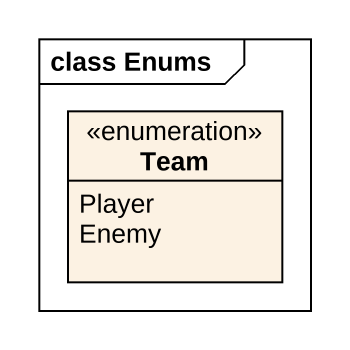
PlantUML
@startuml
mainframe class Enums
hide circle
hide empty members
enum Team {
  Player
  Enemy
}
@enduml
